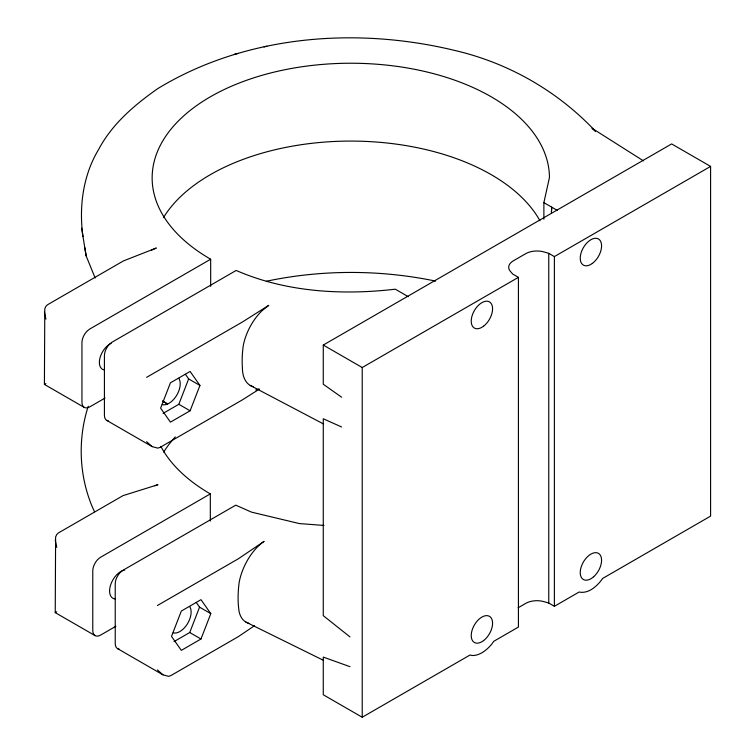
<?xml version="1.0" encoding="UTF-8"?>
<svg xmlns="http://www.w3.org/2000/svg" width="755" height="755" viewBox="0 0 755 755"><rect width="100%" height="100%" fill="white"/><g stroke="black" fill="none" stroke-linecap="round" stroke-linejoin="round"><path stroke-width="1.13" d="M84.249 407.407L44.413 384.408L44.79 308.767L45.904 306.303L47.669 304.671L123.443 260.919L156.304 248.027A39.732 26.831 -49.6 0 0 151.538 250.235M82.965 236.513C78.831 206.87 83.003 175.198 98.726 149.292C112.099 123.962 134.607 104.86 157.738 88.628C244.544 35.749 353.321 26.812 451.046 49.566L454.321 50.349C508.257 62.769 557.558 90.987 595.469 131.238M210.673 286.353L210.673 259.22A198.659 114.694 0 0 1 274.178 72.103A198.659 114.694 0 0 1 549.451 177.463L543.883 202.642L543.883 219.158M341.619 397.205L323.272 384.238L323.272 345.054L362.221 367.534L362.221 717.25L470.12 654.953L471.79 655.472A28.605 16.516 -60 0 0 492.015 643.788L493.685 641.354L518.421 627.065L518.421 277.349L512.805 274.112L510.842 271.885A15.893 9.173 0 0 1 513.362 260.805L525.725 253.671A15.893 9.173 0 0 1 544.912 252.217L548.762 253.35L554.387 256.587L710.587 166.411L710.587 516.118L602.679 578.424C597.469 585.833 588.843 594.015 579.094 592.043L554.387 606.303L548.762 603.056L544.912 601.924A15.893 9.173 0 0 0 525.725 603.387L518.119 607.775M548.762 603.056L548.762 253.35M554.387 606.303L554.387 256.587M551.376 212.693L551.631 208.125M95.073 635.625L55.238 612.626L55.615 536.984L56.729 534.531L58.494 532.888L123.027 495.629L157.955 484.691A39.732 28.511 -43.2 0 0 154.917 485.758M88.25 406.266C77.123 440.429 79.171 479.217 94.488 511.73M163.108 413.381L178.822 404.284L188.646 378.934L185.371 374.272M174.009 641.618L189.731 632.52L199.556 607.171L196.281 602.509M200.981 639.004L210.805 613.655L200.981 599.668L181.332 611.04L171.508 636.389L181.332 650.366L200.981 639.004L189.731 632.52M190.109 410.786L199.943 385.446L190.109 371.451L170.441 382.804L160.607 408.153L170.441 422.139L190.109 410.786L178.822 404.284M254.558 625.678L238.306 636.663L170.828 675.612L168.525 676.329L162.967 674.838L117.544 648.611M259.22 389.202L242.374 399.876L160.051 447.404L157.738 448.121L152.18 446.63L106.719 420.384M210.673 259.22L89.807 329.001A11.127 6.427 -60 0 0 81.946 342.619L81.946 402.311A11.127 6.427 -60 0 0 89.807 406.851L105.049 398.055M44.413 384.408L45.904 383.549M146.621 377.34L242.374 322.017L268.78 305.341L262.202 310.55A39.732 21.848 -62.3 0 0 243.289 345.479A100.406 55.209 -62.3 0 0 242.374 367.43A39.732 21.848 -62.3 0 0 253.406 386.692M323.272 345.054L671.639 143.922L710.587 166.411M362.221 367.534L518.421 277.349M160.872 446.432A198.659 114.694 0 0 0 210.324 493.893L100.632 557.218A11.127 6.427 -60 0 0 92.771 570.846L92.771 630.538A11.127 6.427 -60 0 0 100.632 635.078L115.864 626.282M55.238 612.626L56.729 611.767M157.408 605.51L238.306 558.804L264.108 541.363A39.732 21.074 -63.7 0 0 239.184 582.256A100.406 53.256 -63.7 0 0 239.184 612.022A39.732 21.074 -63.7 0 0 248.942 623.281M234.286 54.341L238.033 53.426M264.08 46.895L266.874 46.225M266.336 281.256C321.894 269.488 380.02 269.563 435.616 281.096M323.914 525.442L299.376 523.574L251.462 512.116L235.758 505.161L123.103 570.195A11.127 6.427 -60 0 0 115.232 583.823L115.232 643.515A11.127 6.427 -60 0 0 119.167 649.111M349.99 666.684L323.272 657.086L323.272 694.76L362.221 717.25M341.619 426.981L323.272 418.761L323.272 615.655L349.99 636.909M245.866 622.054L323.234 660.219M250.207 385.409L323.499 423.961M162.561 401.179L167.582 404L162.693 400.971M543.883 202.642L557.473 210.494M408.238 296.658L395.299 289.184C342.062 295.422 285.72 292.1 236.164 270.45L112.287 342.043A11.127 6.427 -60 0 0 104.416 355.671L104.416 415.288A11.127 6.427 -60 0 0 108.352 420.884M188.646 378.934L199.943 385.446M199.556 607.171L210.805 613.655M643.458 160.862L592.043 128.284L595.431 131.294M152.18 446.63L146.621 441.694M162.967 674.838L157.408 669.902M95.139 278.019L86.145 255.917L81.606 228.142M45.904 319.148L44.413 311.872M56.729 547.375L55.238 540.089M84.805 247.64L86.145 255.917M551.631 207.115L551.631 210.456M210.324 493.893L210.324 521.026M189.703 606.539A15.893 9.164 -60.1 0 1 187.325 623.989A15.893 9.164 -60.1 0 1 173.235 632.832M178.803 378.302A15.893 9.164 -60.1 0 1 176.415 395.762A15.893 9.164 -60.1 0 1 162.325 404.605M115.204 598.979A15.893 9.173 -60 0 1 110.636 584.899A15.893 9.173 -60 0 1 124.66 570.082M103.765 369.846A15.1 8.72 -60 0 1 100.075 357.587A15.1 8.72 -60 0 1 111.155 343.346M163.693 452.094A198.659 114.694 0 0 1 175.302 436.9M255.747 389.929A198.659 114.694 0 0 1 259.012 388.929M163.429 217.657A198.659 114.694 0 0 1 353.595 141.091A198.659 114.694 0 0 1 539.938 220.724M593.666 576.745A15.1 8.72 -60 0 0 598.451 553.358A15.1 8.72 -60 0 0 580.595 569.194A15.1 8.72 -60 0 0 593.666 576.745M483.577 640.608A15.1 8.72 -60 0 0 490.193 616.844A15.1 8.72 -60 0 0 471.932 630.746A15.1 8.72 -60 0 0 483.577 640.608M592.316 263.448A15.1 8.72 -60 0 0 599.366 239.637A15.1 8.72 -60 0 0 581.039 253.038A15.1 8.72 -60 0 0 592.316 263.448M483.568 326.188A15.1 8.72 -60 0 0 490.203 302.425A15.1 8.72 -60 0 0 471.932 316.307A15.1 8.72 -60 0 0 483.568 326.188"/></g></svg>
